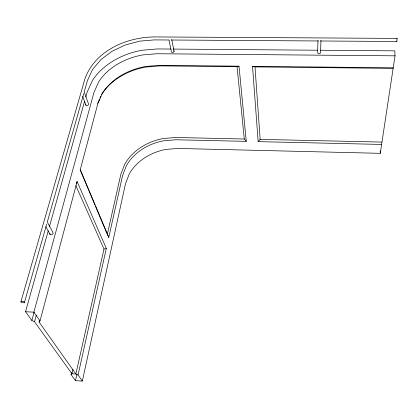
<?xml version="1.0" encoding="UTF-8"?>
<svg xmlns="http://www.w3.org/2000/svg" width="418" height="418" viewBox="0 0 418 418"><rect width="100%" height="100%" fill="white"/><g stroke="black" fill="none" stroke-linecap="round" stroke-linejoin="round"><path stroke-width="0.63" d="M71.483 372.642L71.044 374.549L75.459 380.641L82.341 381.07L125.437 183.977L129.152 174.186A47.286 37.573 -13.6 0 1 166.061 149.398L178.021 148.453L380.27 153.328L395.036 55.824L394.791 50.844L320.444 50.249M171.166 40.008L318.396 40.969L317.978 40.567L317.628 52.678L318.025 53.41L319.054 53.718L320.099 53.426L320.554 52.705L320.961 40.588L320.507 40.985L396.844 41.486L397.1 38.801L397.011 38.399L154.158 36.93C126.194 37.286 94.881 50.892 84.932 78.83L20.994 301.451L20.9 302.021L21.846 302.642L24.364 302.768L46.706 224.09M24.364 302.768L24.469 302.198L23.523 301.577L20.994 301.451M82.341 381.07L78.061 374.983L106.318 248.391L77.1 181.574L76.353 183.293M108.784 237.346L122.563 175.623L126.367 165.747A48.075 37.871 -13.4 0 1 163.929 140.73L176.077 139.769L246.27 141.362L239.018 66.175L159.41 65.323L145.626 66.478A54.883 39.992 -12.6 0 0 102.431 93.204L97.833 103.669L80.277 169.645L108.784 237.346L107.322 234.331L120.844 174.296L124.752 164.206A49.57 38.999 -13.4 0 1 163.469 138.478L175.889 137.491L244.274 139.016L246.27 141.362M75.459 380.641L76.886 374.282M75.867 185.608L103.998 249.081L75.867 373.995L78.061 374.983M72.972 369.319L71.964 373.755L71.044 374.549M48.269 230.731L25.529 311.724L31.857 320.46L34.542 321.771L71.964 373.755L75.867 373.995L39.067 322.012L39.569 320.125M39.067 322.012L40.023 320.893L77.1 181.574M34.542 321.771L36.241 315.491M40.023 320.893L33.879 312.157L93.966 92.415L98.695 81.871A55.955 40.253 -12.5 0 1 142.778 54.915L156.818 53.734L395.036 55.824M31.857 320.46L34.093 312.277M396.875 38.9L397.011 38.399M49.502 226.337L84.577 101.391M85.81 96.997L87.221 91.97L92.467 80.46A63.181 45.463 -12.5 0 1 142.125 50.238L157.414 48.943L171.108 49.052M83.767 93.559L47.286 222.042L52.893 232.439L53.091 233.469L52.334 234.461L51.064 234.838L50.029 234.373L45.844 226.734M97.687 103.366L99.51 99.212M100.033 98.026L100.811 96.25M171.788 39.621L174.113 51.477L173.564 52.182L172.514 52.464L171.584 52.161L171.317 51.451L169.071 40.227M258.157 141.629L260.142 139.372L255.006 66.906L252.519 66.316L258.157 141.629L381.618 144.435M103.998 249.081L106.318 248.391M101.595 94.473A56.305 41.105 -12.6 0 1 145.877 67.058L159.901 65.882L237.069 66.713L239.018 66.175M169.149 39.997L154.32 39.898L139.565 41.152L125.222 45.013L112.071 51.278L100.931 59.596L92.535 69.503L87.487 80.47L84.217 91.981L88.428 103.69L88.637 104.479L87.999 105.258L86.887 105.566L85.956 105.221L82.754 96.453M173.062 49.068L317.837 50.228M252.519 66.316L393.218 67.815M255.006 66.906L392.915 68.39M260.142 139.372L381.78 142.083M25.529 311.724L33.879 312.157M80.089 169.734L94.964 205.024M95.471 206.22L107.071 233.735M173.841 50.766L174.113 51.477M85.753 104.432L85.956 105.221M396.755 41.079L396.844 41.486M49.836 233.343L50.029 234.373M237.069 66.713L244.274 139.016M380.202 150.992L380.27 153.328"/></g></svg>
